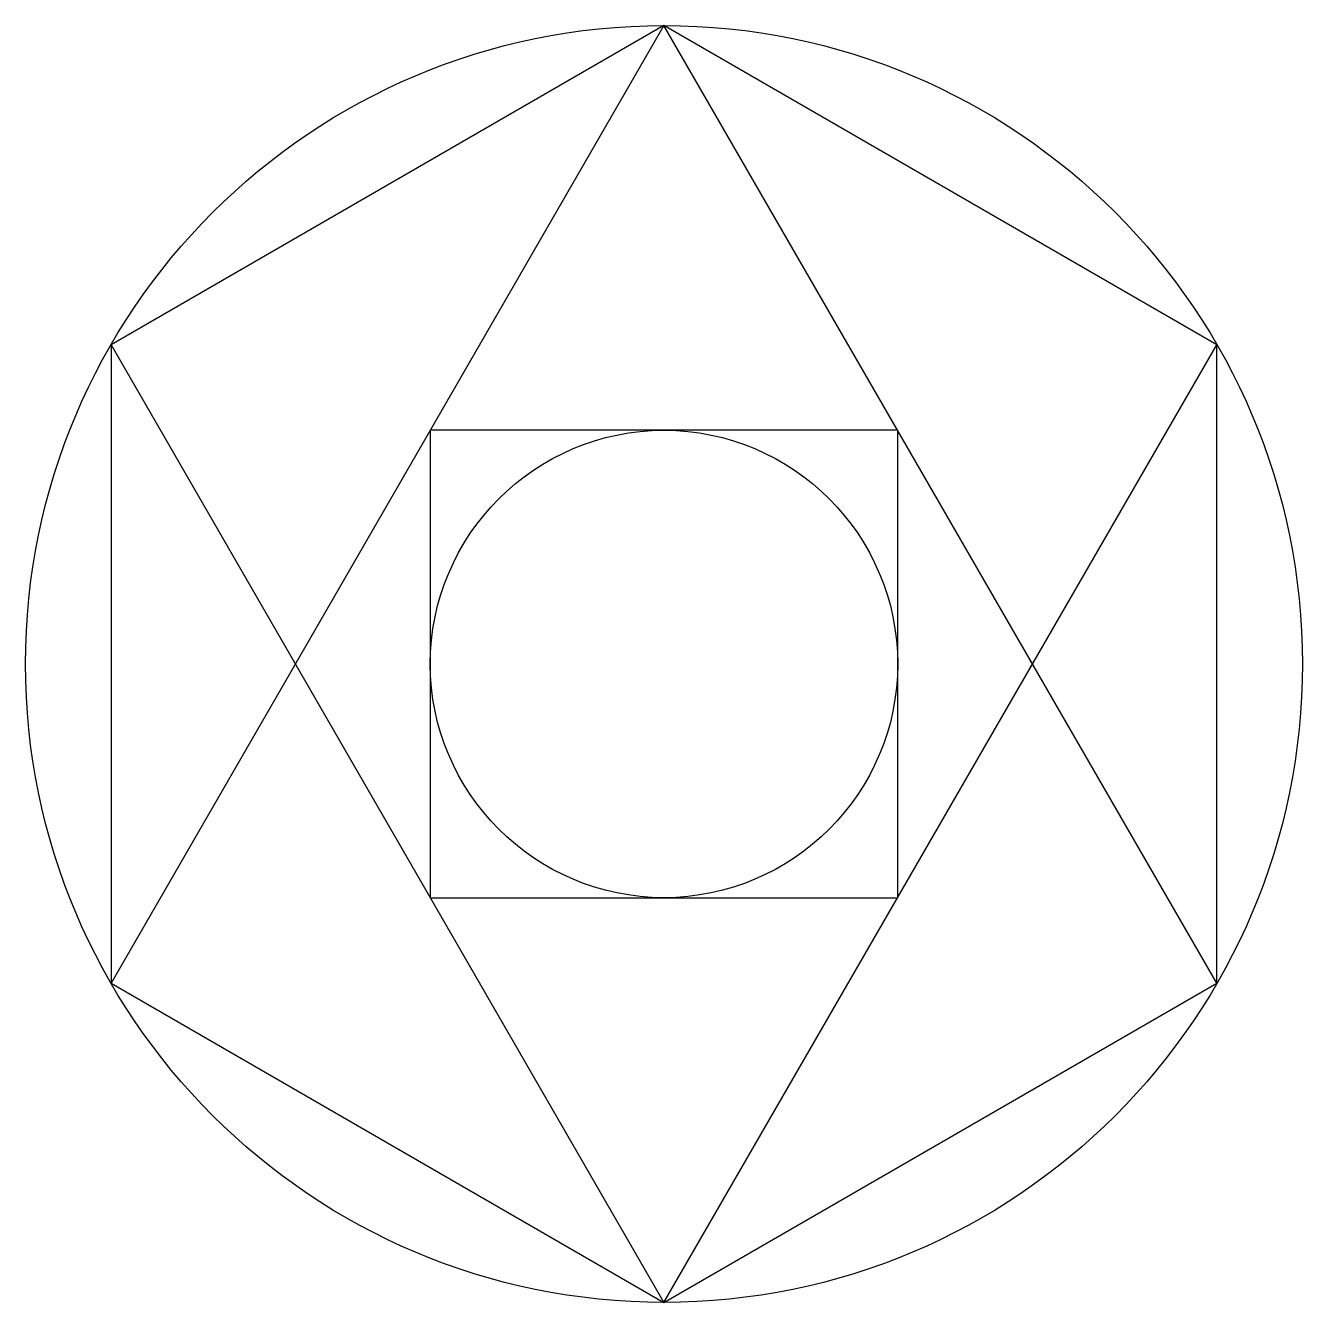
# Model space of a CAD drawing. Header units: centimetres. Extents: x 2660.3 to 2730.3, y 1538.3 to 1608.3.
import ezdxf

# ---------------------------------------------------------------- set-up
doc = ezdxf.new("R2010")
doc.units = ezdxf.units.CM

msp = doc.modelspace()

# ---------------------------------------------------------------- linework, layer by layer
for p, q in [((2695.306, 1608.32), (2664.995, 1555.82)), ((2725.617, 1555.82), (2695.306, 1608.32)), ((2664.995, 1590.82), (2695.306, 1538.32)), ((2695.306, 1538.32), (2725.617, 1590.82))]:
    msp.add_line(p, q)
for points in [[(2695.306, 1608.32), (2664.995, 1590.82), (2664.995, 1555.82), (2695.306, 1538.32), (2725.617, 1555.82), (2725.617, 1590.82)], [(2682.495, 1560.509), (2708.117, 1560.509), (2708.117, 1586.13), (2682.495, 1586.13)]]:
    msp.add_lwpolyline(points, close=True)
for radius in [35, 12.811]:
    msp.add_circle((2695.306, 1573.32), radius)

doc.saveas('drawing.dxf')
